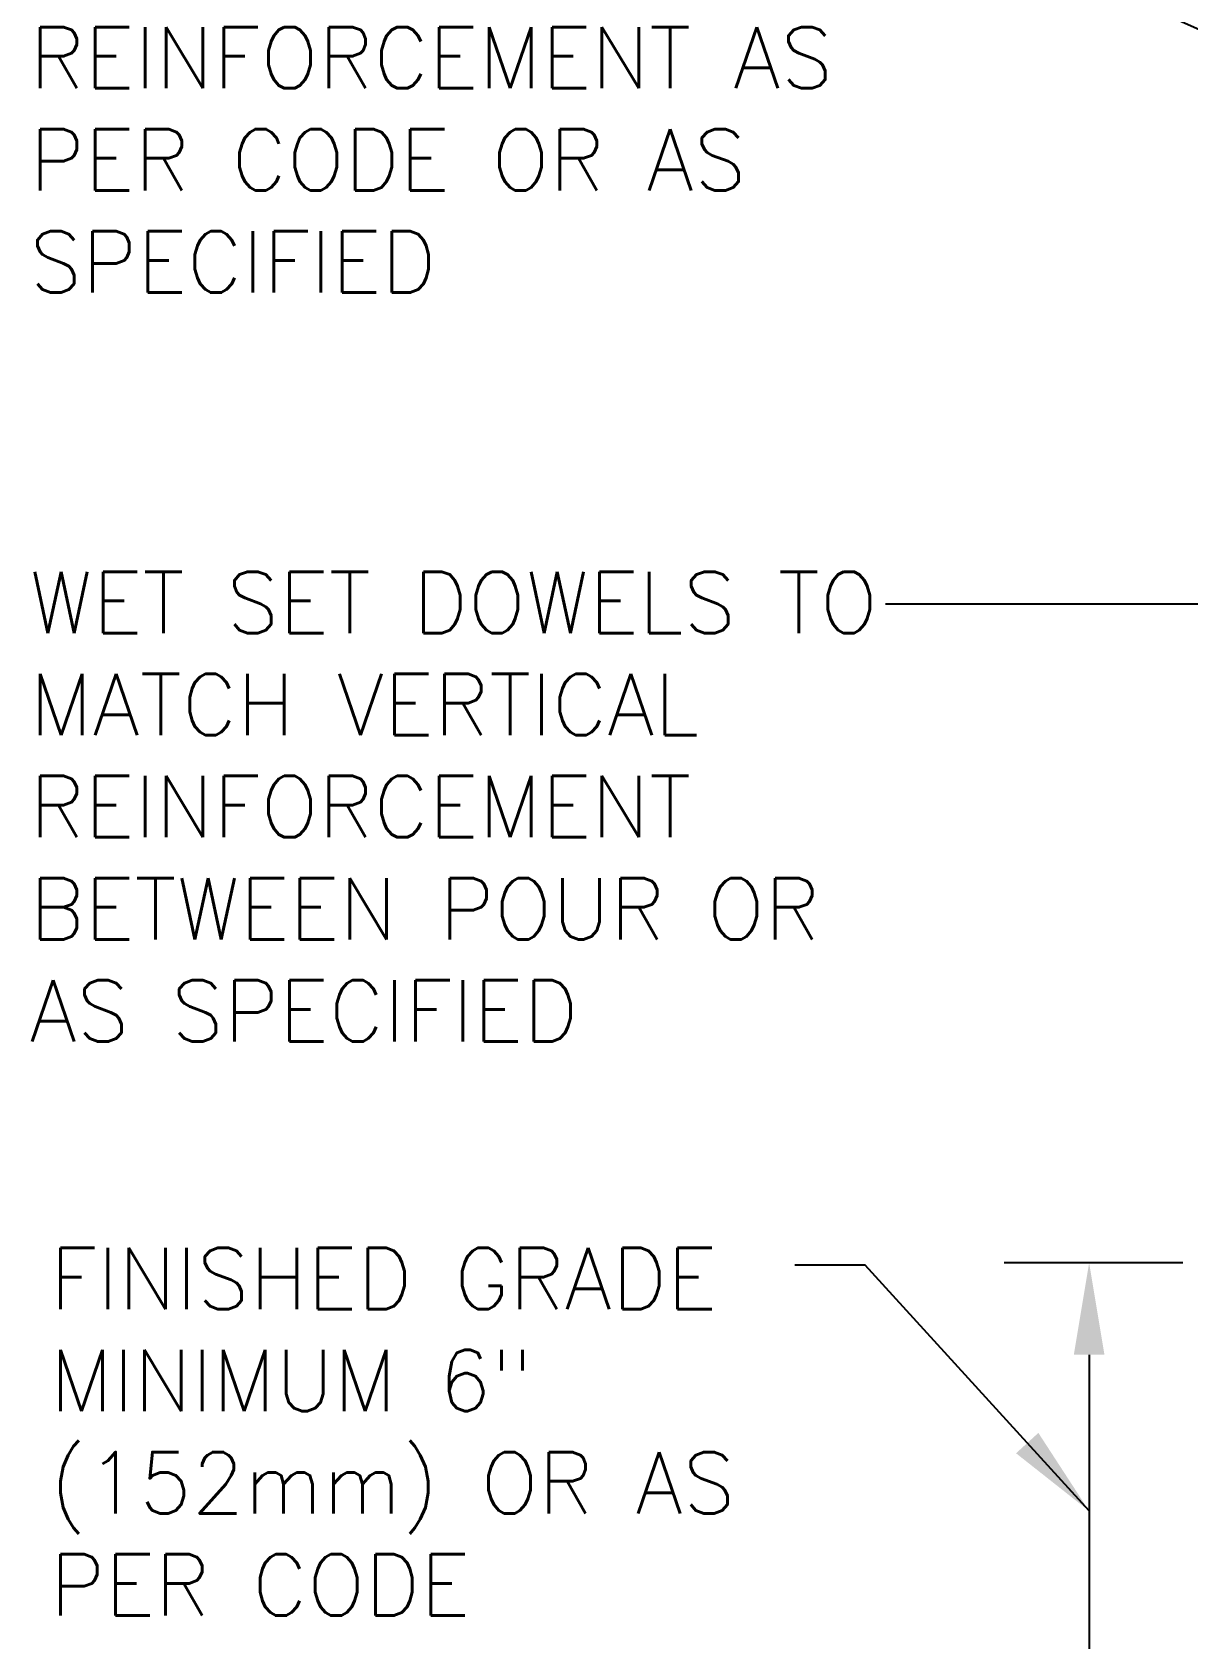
# Model space of a CAD drawing. Header units: inches. Extents: x 82.6 to 144.7, y 72.8 to 143.3.
# Drawn here: x 84.88 to 99.02, y 113.72 to 133.39 of the extents above; entities that cross this region are included whole.
import ezdxf

# ---------------------------------------------------------------- set-up
doc = ezdxf.new("R2010")
doc.units = ezdxf.units.IN
doc.header["$LTSCALE"] = 0.5
doc.header["$MEASUREMENT"] = 0
doc.layers.add('TEXT', color=4, linetype='Continuous')
doc.styles.add('DIM', font='romans.shx', dxfattribs={"width": 0.7})
doc.styles.add('ROMANS', font='romans.shx', dxfattribs={"height": 0.75})
doc.dimstyles.new('ext_12', dxfattribs={"dimscale": 12, "dimtxt": 0.09375, "dimasz": 0.09375, "dimexe": 0.09375, "dimexo": 0.0625, "dimgap": 0.0625, "dimtad": 1, "dimdec": 1, "dimzin": 3, "dimdsep": 46, "dimlunit": 4, "dimtxsty": 'DIM', "dimcen": 0.09, "dimdle": 0.09375, "dimclrt": 4, "dimadec": 0, "dimazin": 0, "dimtfac": 1, "dimtdec": 1, "dimtmove": 2, "dimatfit": 3, "dimfxl": 0, "dimfrac": 2, "dimtolj": 1, "dimtzin": 0, "dimarcsym": 0})

msp = doc.modelspace()

# ---------------------------------------------------------------- linework, layer by layer
at = {"layer": 'TEXT'}
for p, q in [((98.961, 118.32), (96.777, 118.32)), ((97.815, 117.195), (97.815, 113.431))]:
    msp.add_line(p, q, dxfattribs=at)
msp.add_solid([(97.628, 117.195), (98.003, 117.195), (97.815, 118.32)], dxfattribs=at)

# ---------------------------------------------------------------- texts
at = {"layer": 'TEXT', "char_height": 0.75, "attachment_point": 4, "style": 'ROMANS'}
for s, insert, width in [('HORIZ/VERT REINFORCEMENT AS PER CODE OR AS SPECIFIED', (84.845, 132.449), 11.74859), ('WET SET DOWELS TO MATCH VERTICAL REINFORCEMENT BETWEEN POUR OR AS SPECIFIED', (84.845, 123.905), 11.74859), ('FINISHED GRADE MINIMUM 6" (152mm) OR AS PER CODE', (85.095, 116.253), 10.75183)]:
    msp.add_mtext(s, dxfattribs=dict(at, insert=insert, width=width))

# ---------------------------------------------------------------- leaders
at = {"layer": 'TEXT'}
for points, override in [([(106.18, 130.286), (97.043, 134.363), (91.968, 134.363)], {"dimgap": 0.0625, "dimtad": 0}), ([(103.891, 126.382), (95.323, 126.382)], {"dimtad": 0})]:
    msp.add_leader(points, dimstyle='ext_12', override=override, dxfattribs=at)
msp.add_leader([(97.815, 115.282), (95.073, 118.29), (94.213, 118.29)], dimstyle='ext_12', dxfattribs=at)

doc.saveas('drawing.dxf')
